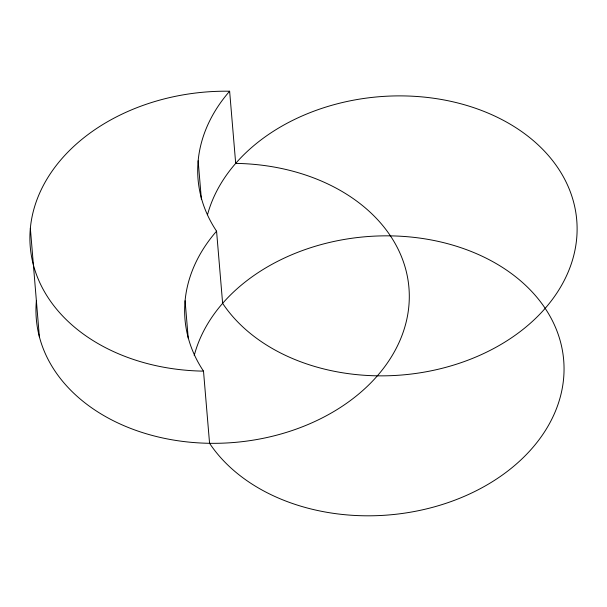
<?xml version="1.0" encoding="UTF-8"?>
<svg xmlns="http://www.w3.org/2000/svg" width="607" height="607" viewBox="0 0 607 607"><rect width="100%" height="100%" fill="white"/><g stroke="black" fill="none" stroke-linecap="round" stroke-linejoin="round"><path stroke-width="0.91" d="M39.372 336.771L30.35 228.285A186.964 139.595 -4.8 0 1 229.628 91.225L235.691 163.389A186.964 139.595 -4.8 0 1 408.845 306.232A186.964 139.595 -4.8 0 1 209.567 443.3A186.964 139.595 -4.8 0 1 36.412 300.45M229.628 91.225A186.964 139.595 -4.8 0 0 216.57 231.176L222.632 303.341A186.964 139.595 -4.8 0 0 518.902 332.553A186.964 139.595 -4.8 0 0 480.972 110.246A186.964 139.595 -4.8 0 0 207.511 214.734M198.155 160.809L201.38 199.24M216.57 231.176A186.964 139.595 -4.8 0 0 203.504 371.135L209.567 443.3A186.964 139.595 -4.8 0 0 506.139 472.284A186.964 139.595 -4.8 0 0 467.193 249.932A186.964 139.595 -4.8 0 0 194.21 355.603M185.089 300.769L188.238 338.258M203.504 371.135A186.964 139.595 -4.8 0 1 30.35 228.285"/></g></svg>
